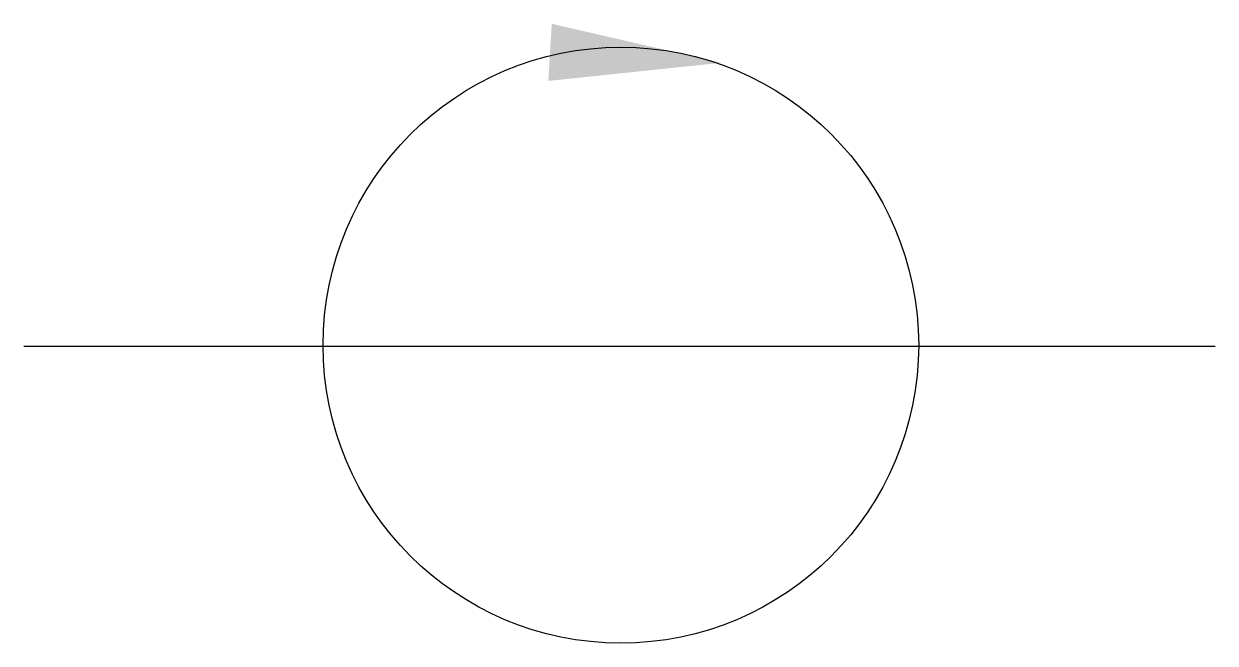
# Model space of a CAD drawing. Extents: x 492 to 512, y 316.2 to 326.6.
import ezdxf

# ---------------------------------------------------------------- set-up
doc = ezdxf.new("R2010")
doc.units = 0
doc.header["$LTSCALE"] = 5
doc.header["$MEASUREMENT"] = 0
doc.layers.add('11', color=1, linetype='CONTINUOUS')
doc.layers.add('12', color=2, linetype='CONTINUOUS')

msp = doc.modelspace()

# ---------------------------------------------------------------- linework, layer by layer
at = {"layer": '11'}
msp.add_line((492.01, 321.205), (512.01, 321.205), dxfattribs=at)
msp.add_circle((502.033, 321.221), 5, dxfattribs=at)
at = {"layer": '12'}
msp.add_solid([(500.873, 326.613), (500.815, 325.655), (503.719, 325.959)], dxfattribs=at)

doc.saveas('drawing.dxf')
